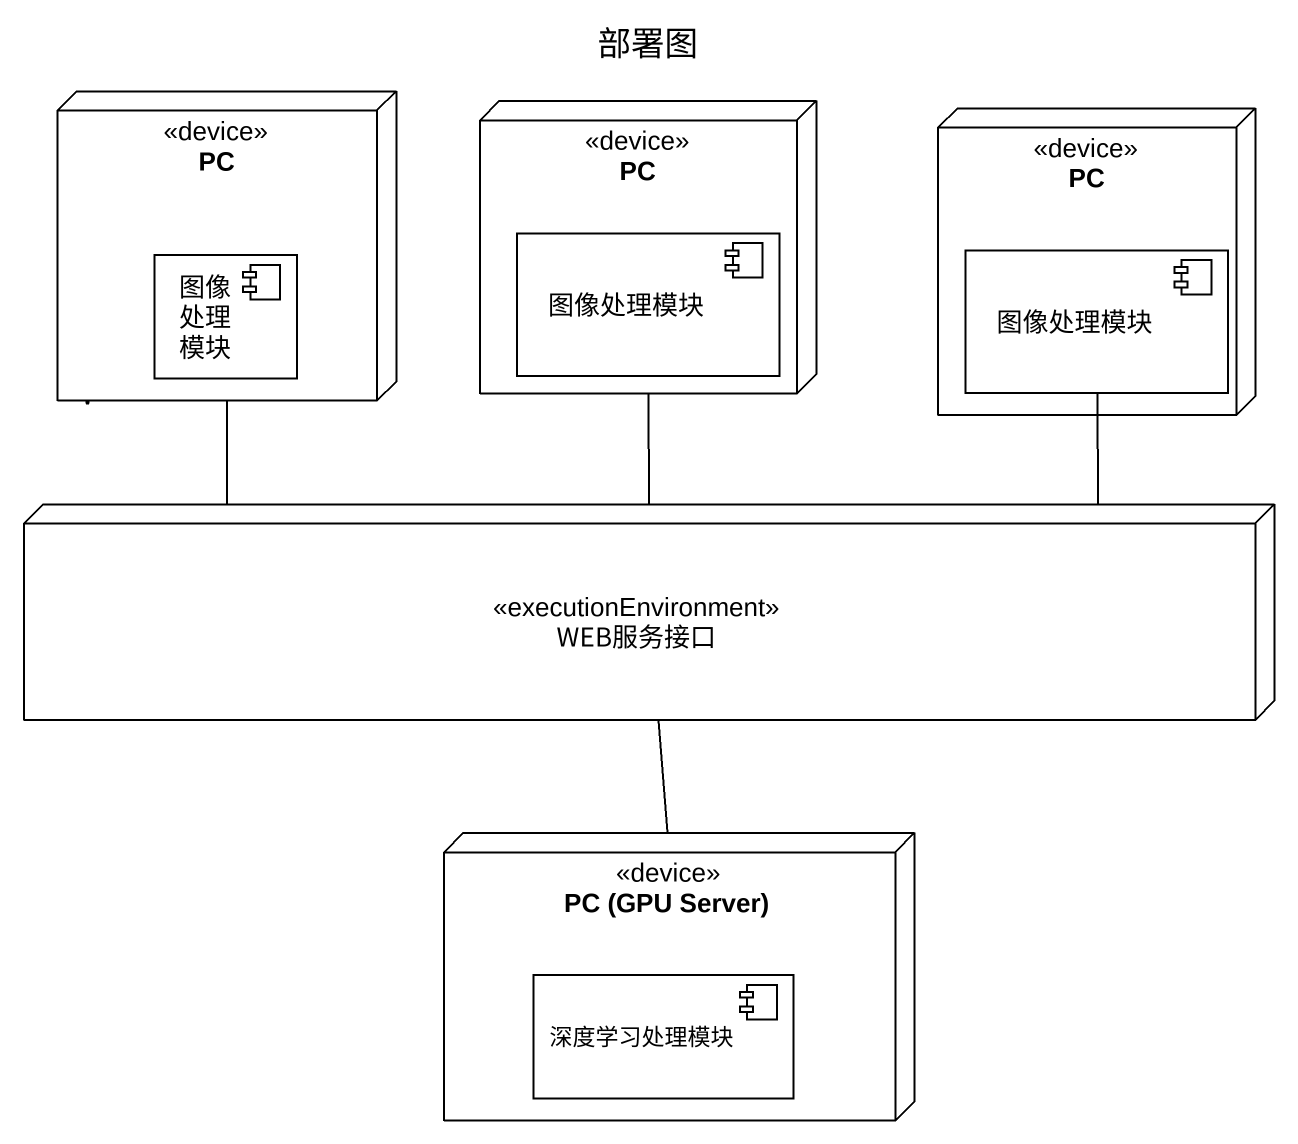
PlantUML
@startuml
title 部署图
node PC <<device>> {
  component 图像处理模块
}
node "PC" as PC_2 <<device>> {
  component "图像处理模块" as 图像处理模块_2
}
node "PC" as PC_3 <<device>> {
  component "图像处理模块" as 图像处理模块_3
}
node WEB服务接口 <<executionEnvironment>>
node "PC (GPU Server)" as PC_GPU_Server <<device>> {
  component 深度学习处理模块
}
PC -- PC
PC -- WEB服务接口
PC_2 -- WEB服务接口
图像处理模块_3 -- WEB服务接口
WEB服务接口 -- PC_GPU_Server
@enduml
